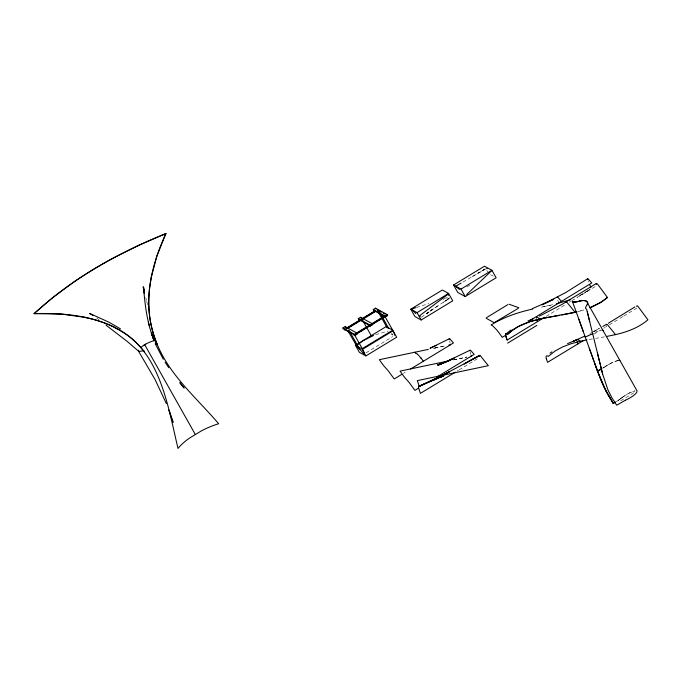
<?xml version="1.0" encoding="UTF-8"?>
<svg xmlns="http://www.w3.org/2000/svg" width="682" height="682" viewBox="0 0 682 682"><rect width="100%" height="100%" fill="white"/><g stroke="black" fill="none" stroke-linecap="round" stroke-linejoin="round"><path stroke-width="0.51" stroke-dasharray="3.41 2.56" d="M588.396 290.43L590.348 288.87M621.634 397.879L619.58 399.447M620.799 398.527L616.426 401.579M623.484 396.489L620.918 398.433M587.756 290.617L579.828 295.681M621.856 397.708L627.355 394.034M619.452 399.541L618.148 400.47M623.612 396.395L629.367 392.994L635.061 390.846L632.205 391.741A11.168 2.566 -29.4 0 0 629.631 392.866L627.517 393.949M587.722 290.916L577.049 297.113M421.357 317.283L432.09 309.747L426.318 313.805M437.835 305.843L431.825 309.935L449.378 298.315L443.488 302.194M426.224 313.865L432.03 309.858L426.097 313.873M618.003 400.564L616.085 401.775M366.029 352.85L392.636 336.618M604.491 367.035L602.726 368.169M604.158 367.257L611.123 363.114L618.02 360.471M605.062 366.677L606.221 365.927M604.03 367.342L602.99 368.007M443.394 302.245L449.233 298.486M485.243 268.827L478.5 273.098L485.993 268.376L470.606 277.625M606.358 365.842L609.87 363.77M442.891 299.577L446.497 297.386L449.174 298.861M466.855 286.917L470.495 284.709M403.386 373.386L405.202 372.278M546.18 316.346L566.282 304.129M569.427 302.22L571.371 301.043M571.857 300.745L596.724 285.647M457.23 371.017L458.474 370.266M459.088 369.883L477.153 358.911M594.048 334.103L601.311 329.687M603.741 328.213L604.96 327.471M605.565 327.104L606.784 326.363M609.29 324.845L619.341 318.733M619.972 318.349L623.135 316.431M623.766 316.047L637.15 307.923M620.671 400.786L634.294 392.508M462.959 282.041L485.32 269.126M593.664 331.546L599.188 328.511M593.485 331.648L599.316 328.477L593.775 331.478M610.006 363.694L612.768 362.338A13.222 3.043 -29.4 0 1 615.079 361.375L617.79 360.522M590.066 333.438L591.925 332.484M375.671 334.674L388.135 331.009M416.54 307.463L428.79 303.575M446.071 298.102L446.395 298A15.524 2.208 53.9 0 1 446.667 297.719L448.858 298.511M583.843 309.995L578.029 311.631M577.859 311.648L583.545 310.088M433.437 348.391L436.395 347.675L434.383 348.152M453.615 359.917L466.948 357.053M434.315 348.195L443.274 346.243M552.693 304.701L541.278 307.173M541.414 307.164L552.684 304.701M434.988 347.99L445.994 345.672M453.504 359.874L466.71 357.095M589.077 339.542L592.735 338.894M604.516 336.848L595.667 338.383M490.546 274.693L493.333 276.227M391.093 334.112L392.96 335.143M96.699 318.025L99.001 319.773M392.866 334.692L391.519 333.234M486.812 270.353L487.749 272.007M588.08 280.831L588.557 282.024M557.825 300.233L558.345 301.896M449.532 340.966L450.111 342.696M470.12 351.972L470.955 354.529M145.769 297.71L146.502 300.489M146.758 301.478L147.721 305.229M449.174 298.401A17.382 2.268 52.6 0 1 448.662 298.247M449.506 297.326A17.382 2.268 52.6 0 1 449.557 297.599M594.994 332.262A16.692 3.811 -30.6 0 1 601.567 330.344"/><path stroke-width="1.02" d="M565.924 302.484L566.41 302.049A13.222 1.816 58.7 0 1 567.134 302.518L575.079 312.347L576.554 311.998M114.9 327.59C159.938 349.031 167.567 404.835 178.011 448.458L179.102 447.102A38.951 8.96 -29.4 0 1 181.514 444.57L184.651 441.757A23.836 5.482 -29.4 0 1 189.63 438.032L201.241 430.981A23.836 5.482 -29.4 0 1 207.43 427.921L212.136 425.977A38.951 8.96 -29.4 0 1 216.382 424.46L218.666 423.761C196.996 398.271 170.125 375.953 157.15 344.257L155.436 344.163L155.564 342.594M449.114 339.244L449.412 338.766A13.222 1.816 58.7 0 1 450.026 339.031L453.445 342.978L410.632 368.988M557.126 297.633L557.416 297.164A13.222 1.816 58.7 0 1 558.029 297.429L561.448 301.376M450.452 344.623L450.47 344.163M151.199 277.54L156.851 256.168L165.862 233.594L139.171 245.128L114.158 257.591A102.973 23.691 -29.4 0 0 72.965 282.604L52.702 297.65L34.1 313.626C66.35 312.688 101.124 316.03 127.943 335.68A72.667 61.312 38.8 0 1 140.901 347.581L144.516 351.929C144.618 348.869 138.352 353.361 138.446 350.216M155.803 341.963L155.274 340.77M436.983 376.976L474.161 354.401L470.742 350.446A13.222 1.816 58.7 0 0 470.128 350.19L469.855 350.915M165.862 233.594C153.245 260.942 145.019 291.785 150.526 321.964A72.667 49.053 73.1 0 0 155.104 338.954L157.15 344.257C152.197 332.449 149.375 319.756 148.864 306.96M491.296 271.035L466.752 294.496A15.354 1.62 46.6 0 1 466.735 294.615M587.202 304.607L586.784 305.255M471.092 356.166L471.194 355.578M558.379 303.149L558.481 302.552M586.656 305.451L586.017 306.491A20.886 4.808 -29.4 0 0 585.804 308.682L586.665 309.296L602.581 373.898L607.918 389.84L611.814 397.691L616.707 405.219L625.479 400.155M590.194 307.752L600.177 302.817L607.474 297.514L597.577 284.147A11.168 1.535 58.7 0 0 596.707 283.482L596.221 283.772A9.378 1.287 58.7 0 0 596.332 284.496M511.023 329.96L505.635 334.206A23.836 3.265 58.7 0 0 505.925 336.465L507.161 340.045L544.603 317.3M34.177 313.575C72.232 278.452 118.114 252.834 165.931 233.542M636.664 306.354A9.378 1.287 58.7 0 1 636.647 306.048L637.133 305.758A11.168 1.535 58.7 0 1 638.002 306.423L647.9 319.798C638.77 327.71 627.133 331.955 615.505 334.623L607.56 324.794A13.222 1.816 58.7 0 0 606.835 324.325L606.375 325.05M140.705 347.573L141.362 347.036A9.378 2.157 -29.4 0 1 148.523 342.688L151.916 341.332A11.168 2.566 -29.4 0 1 153.902 340.829L154.439 340.761M447.989 294.292L419.797 315.587L420.308 316.542M607.474 297.514L602.001 301.657L589.973 307.838M550.067 353.131L551.866 351.869M587.671 278.75L565.472 292.68L542.037 304.828L553.741 299.279L532.267 308.682M596.358 283.448L562.011 304.402L539.453 316.116M634.882 306.943L608.353 323.234M143.774 345.322L145.709 344.146M505.925 333.686L506.163 333.566A38.951 5.337 58.7 0 1 507.127 333.694L507.877 334.103L512.762 330.011L518.107 326.644L529.923 321.682L542.855 318.383L576.912 311.913M486.718 317.531L507.817 304.649M342.918 327.965L345.16 326.601L356.839 333.038L357.368 333.975L355.126 335.331L343.447 328.895L342.918 327.965L354.597 334.402L355.126 335.331M358.297 318.613L360.539 317.258L372.219 323.694L372.747 324.632L370.514 325.987L358.826 319.551L358.297 318.613L369.985 325.058L370.514 325.987M373.276 309.517L375.518 308.162L387.197 314.598L387.726 315.536L385.483 316.891L373.804 310.455L373.276 309.517L384.963 315.954L385.483 316.891M347.095 327.761L375.16 310.711M360.983 319.679L344.683 329.577L344.939 330.028L344.376 329.406M362.798 318.579L375.475 310.881M347.343 328.204L360.923 319.96M362.739 318.852L375.415 311.154M347.65 328.374L361.238 320.122M363.046 319.023L375.722 311.324M356.601 333.004L370.19 324.751M371.997 323.652L385.577 315.399M354.597 334.402L356.839 333.038M369.985 325.058L372.219 323.694M384.963 315.954L387.197 314.598M386.796 315.016L354.197 334.819L354.452 335.271L387.052 315.468M356.857 333.447L370.437 325.195M372.253 324.095L385.833 315.851M410.777 309.193L442.345 290.021L448.594 293.456L452.737 300.822L421.178 319.994L414.929 316.559L410.777 309.193L417.026 312.629L421.178 319.994M453.564 284.982L484.476 266.21L491.935 270.319L496.129 277.77L465.218 296.551L457.767 292.442L453.564 284.982L461.015 289.091L465.218 296.551M355.407 345.262L386.191 326.559L392.721 330.156L361.929 348.86L355.407 345.262L359.371 352.304L365.902 355.902L396.685 337.198L384.929 316.499M417.026 312.629L448.594 293.456M461.015 289.091L491.935 270.319M348.212 331.426L356.686 345.885A7.937 1.091 58.7 0 1 357.266 346.379L364.026 354.146A11.168 1.535 58.7 0 0 364.307 353.805L363.958 352.202A9.378 1.287 58.7 0 0 363.063 350.122L362.636 349.252L393.002 330.813L394.298 333.805M401.57 374.486L394.239 378.936L388.118 370.701A19.676 2.702 58.7 0 0 387.069 369.491L384.537 366.694A19.198 2.634 58.7 0 1 383.028 364.819L379.337 359.704L428.373 349.38M479.224 356.098L479.676 355.373A13.222 1.816 58.7 0 1 480.401 355.842L488.346 365.68L417.316 380.633L418.654 384.452A19.198 2.634 58.7 0 1 418.85 385.603L418.612 386.873A19.676 2.702 58.7 0 0 418.595 387.495L418.671 388.049L414.954 390.36L408.833 382.116A19.676 2.702 58.7 0 0 407.785 380.906L405.253 378.109A19.198 2.634 58.7 0 1 403.753 376.234L400.053 371.119L449.097 360.804M505.456 335.382L502.242 337.334L498.985 332.79A21.551 2.958 58.7 0 0 496.624 329.807L493.009 326.124A40.715 5.584 58.7 0 0 491.483 325.058L491.176 324.905C503.913 317.104 518.209 312.254 532.736 309.048M530.306 320.293L591.806 282.936L587.918 278.657A9.88 1.355 58.7 0 0 587.62 279.151M455.363 372.15L420.427 393.369L418.671 388.049M507.689 343.114L536.87 325.391M583.246 340.659L547.586 362.321L546.342 358.741M601.592 368.868L597.509 371.11L605.863 390.786M495.055 322.143L518.201 308.392M479.25 355.45L464.135 363.932L479.855 355.458L433.684 380.053L449.617 371.673L441.919 375.552M602.803 326.456L606.52 324.308M461.1 283.115L455.525 286.329A15.524 1.782 45.7 0 1 456.804 287.293M615.514 402.107L613.203 403.292L604.278 387.529M615.19 402.286L613.203 403.292L606.059 391.187M449.285 338.801L430.052 348.229L436.412 345.382M469.907 350.301L446.054 361.75L453.862 358.485L438.1 365.168L445.883 361.827L437.963 365.117L445.806 361.886L437.324 364.853M438.364 377.282L433.923 379.439L439.353 376.848L418.663 386.703L434.033 379.371M446.429 361.801L454.11 358.093M625.786 400.01C629.614 398.373 637.534 393.753 637.056 390.88L586.477 301.163L583.766 300.515M584.679 336.149L573.153 341.341L577.552 339.448L580.45 341.264L586.904 339.943M590.996 334.453L592.948 333.558M434.281 379.286L418.757 386.404L443.419 375.884L435.005 379.03L443.556 375.884L435.099 378.928L443.675 375.876L435.159 378.817L443.786 375.842M590.757 334.564L588.592 335.535M567.543 343.6L577.552 339.448A23.64 3.24 58.7 0 0 577.015 339.951M527.885 320.992L533.656 318.588M373.565 335.484L363.523 340.429L356.268 345.723L359.567 349.193M570.263 299.739L556.461 303.805M415.824 307.693L411.519 309.057L415.875 313.635M578.95 301.299L577.304 301.691A20.886 4.808 -29.4 0 1 573.536 301.921L572.889 301.7L574.73 302.024A19.198 4.416 -29.4 0 0 576.392 301.862L580.51 300.915A21.406 4.927 -29.4 0 1 583.46 300.523L583.69 300.515M579.512 301.154L579.061 301.274M579.623 301.129L580.373 300.95A19.676 4.527 -29.4 0 1 581.865 300.651C583.775 300.336 587.304 300.387 587.748 302.876M559.666 315.348C541.644 318.554 521.73 320.881 507.877 334.103L505.899 333.609A26.01 3.563 58.7 0 0 505.626 334.572L506.163 337.215A29.232 4.007 58.7 0 0 507.161 340.045M580.45 341.264L571.473 343.6L563.017 346.712L555.242 350.88L548.302 356.379L547.552 355.97A38.951 5.337 58.7 0 0 546.589 355.842L546.06 356.481A23.836 3.265 58.7 0 0 546.35 358.741M575.079 312.347L561.883 314.965M615.505 334.623L606.733 336.448M448.918 345.058L450.376 344.751M618.889 360.335L619.878 360.454L618.847 360.343M34.1 313.626L61.516 314.078L85.531 317.428M509.011 304.215L518.814 307.744M377.837 310.088L381.434 312.066M383.233 313.055L385.032 314.044M354.452 335.271L353.89 334.649M486.078 318.213L493.904 322.543M92.88 315.434L89.649 313.43L108.881 322.168L120.552 328.912M417.58 354.154L415.662 353.054M105.923 325.075L127.167 341.409L138.463 351.068M456.778 287.258L459.523 289.518M540.025 318.988L537.126 317.173A23.58 3.231 58.7 0 0 536.555 318.068M184.234 388.118L179.835 382.662L183.748 387.726M420.76 357.607L421.561 358.689M613.203 403.292L607.56 394.008L602.658 383.932M165.087 362.151L168.761 367.743M138.42 351.008L155.053 379.507L166.34 403.556M163.322 359.286L155.249 343.762M379.201 311.486L388.817 328.553M377.436 310.515L387.325 328.059M375.518 308.162L376.046 309.091M362.074 319.398L371.596 336.294M360.539 317.258L361.068 318.196M354.572 334.939L362.636 349.252M361.929 348.86L365.902 355.902M348.758 329.883L359.857 349.576M345.16 326.601L345.68 327.539M144.72 344.725L195.265 434.408M604.09 387.12L599.981 377.487M589.802 284.829L590.893 287.395M602.411 383.378L600.825 379.593M600.654 379.175L598.344 373.242M599.81 377.061L599.154 375.364M577.884 343.916L577.108 341.46M537.459 321.64L536.76 319.534M598.668 374.094L597.27 370.386M597.534 371.093L597.696 371.528M152.734 337.044L154.064 340.616L151.404 333.063L152.734 337.044C146.903 321.017 144.84 303.984 143.552 287.079L144.2 293.107L143.194 286.849L144.269 291.427M597.449 370.863L596.921 369.439M596.571 368.485L597.006 369.678M595.966 366.822L596.4 368.016M596.315 367.777L596.656 368.723M594.934 363.975L596.051 367.061M594.329 362.312L595.019 364.214M152.597 336.661L153.885 340.224M572.778 302.399L572.437 301.453L597.509 371.11A13.452 3.095 -29.4 0 0 601.797 368.74M578.933 319.474L583.366 331.81M589.291 348.28L593.903 361.119M168.846 409.967L173.083 422.329L169.298 411.101M602.624 373.898L600.595 365.953M148.361 322.057L149.358 326.073M587.245 311.64L589.708 321.614M597.364 352.722L600.16 364.188M394.52 334.623L394.588 335.22M448.048 294.351A15.354 1.927 54.3 0 1 448.568 295.391M486.607 268.401A19.198 1.56 45.9 0 1 487.127 268.691M421.587 358.766A15.354 2.072 60.3 0 1 423.343 361.332M415.645 353.029A15.524 1.807 60.3 0 1 414.844 352.193M417.827 354.606A17.382 2.063 58.8 0 1 421.075 358.348M588.506 335.638A16.7 3.393 -30.2 0 1 585.054 336.985M602.888 330.438A16.692 3.811 -30.6 0 1 603.399 330.676M587.739 302.876A21.406 4.927 -29.4 0 1 587.219 304.598M148.719 306.926A109.342 73.826 73.1 0 1 151.327 277.625M85.523 317.59A109.342 92.283 38.8 0 1 114.96 327.42"/></g></svg>
